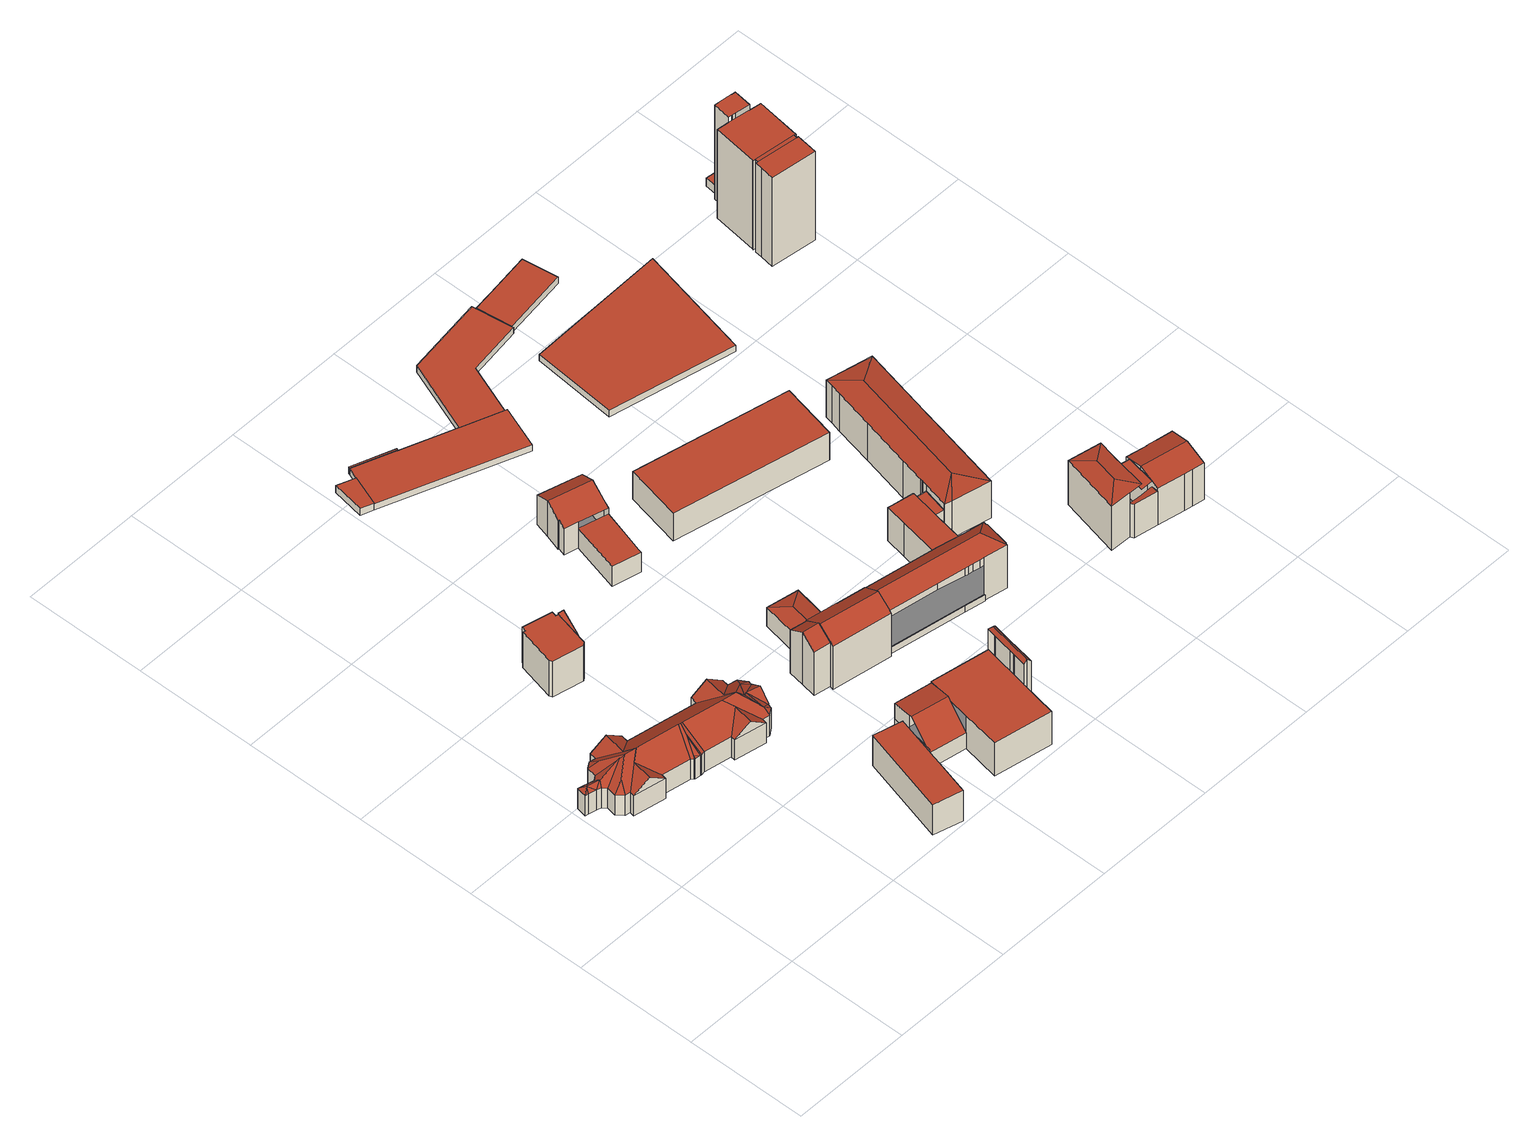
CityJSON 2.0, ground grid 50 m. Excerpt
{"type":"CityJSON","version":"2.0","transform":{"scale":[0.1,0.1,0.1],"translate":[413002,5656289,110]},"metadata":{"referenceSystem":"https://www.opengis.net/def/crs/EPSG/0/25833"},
"CityObjects":{
"building1":{"type":"Building","attributes":{"name":"Hochschule für Bildende Künste Dresden","Dachtyp_tdc":"tdcFreeFormRoof","Gemeindeschluessel":14612000,"Dachneigung":36.69,"QualitaetDacherkennung":4,"Geometrietyp2DReferenz":"3000","measuredHeight":17.34,"function":"31001_3023","roofType":"5000"},"geometry":[{"type":"Solid","lod":"2","boundaries":[[[[0,1,2,3,4,5]],[[6,7,0,5,8]],[[6,8,9]],[[10,11,12]],[[10,13,11]],[[13,10,14]],[[15,6,9]],[[16,6,15]],[[13,6,16]],[[14,6,13]],[[7,6,14]],[[17,16,15,18]],[[17,18,19]],[[13,16,17,19,11]],[[10,12,20]],[[21,14,10,20,22]],[[23,21,22,24]],[[25,23,24]],[[26,23,25]],[[27,23,26]],[[28,23,27]],[[23,28,29]],[[7,14,21,23,29,30]],[[31,32,33,34,35,1,0,7,30,36]],[[37,31,36,38]],[[37,38,39]],[[40,32,31,37,39,41]],[[42,43,44,45,40,41,46]],[[42,46,47]],[[48,43,42,47,49]],[[50,51,52,48,49,53]],[[53,54,50]],[[55,54,53]],[[55,56,54]],[[57,56,55]],[[56,57,58]],[[56,58,59]],[[54,60,61]],[[56,60,54]],[[56,62,60]],[[62,56,59]],[[51,50,54,61,63]],[[64,52,51,63,65]],[[64,65,66]],[[67,68,69,70,71,72,73,74,75,76,77,78,79,80,81,82,83,84,85,86,87,88,89,90,91,92,93,94,95,96,97,98,99,100,101,102,103,104,105,106,107,108,109,110,111,112,113,114]],[[65,63,68,67]],[[63,61,69,68]],[[61,60,70,69]],[[60,62,71,70]],[[62,59,72,71]],[[59,58,73,72]],[[58,57,74,73]],[[57,55,75,74]],[[55,53,76,75]],[[53,49,77,76]],[[49,47,78,77]],[[47,46,79,78]],[[46,41,80,79]],[[41,39,81,80]],[[39,38,82,81]],[[38,36,83,82]],[[36,30,84,83]],[[30,29,85,84]],[[29,28,86,85]],[[28,27,87,86]],[[27,26,88,87]],[[26,25,89,88]],[[25,24,90,89]],[[24,22,91,90]],[[22,20,92,91]],[[20,12,93,92]],[[12,11,94,93]],[[11,19,95,94]],[[19,18,96,95]],[[18,15,97,96]],[[15,9,98,97]],[[9,8,99,98]],[[8,5,100,99]],[[5,4,101,100]],[[4,115,102,101]],[[115,116,103,102]],[[116,117,104,103]],[[117,118,105,104]],[[118,119,106,105]],[[119,120,107,106]],[[120,121,108,107]],[[121,122,109,108]],[[122,123,110,109]],[[123,124,111,110]],[[124,125,112,111]],[[125,126,113,112]],[[126,66,114,113]],[[66,65,67,114]],[[44,43,48,52,64,66,126]],[[127,128,45,44,126,125]],[[127,125,124]],[[128,127,124,123]],[[33,32,40,45,128,123,122]],[[129,130,34,33,122,121]],[[129,121,120]],[[130,119,118]],[[129,119,130]],[[119,129,120]],[[35,34,130,118,117]],[[2,1,35,117,116]],[[3,2,116,115]],[[3,115,4]]]],"semantics":{"surfaces":[{"type":"RoofSurface"},{"type":"WallSurface"},{"type":"GroundSurface"}],"values":[[0,0,0,0,0,0,0,0,0,0,0,0,1,0,0,0,0,1,1,1,1,1,0,0,0,1,0,0,0,0,0,0,0,0,0,0,0,0,0,0,0,0,0,0,2,1,1,1,1,1,1,1,1,1,1,1,1,1,1,1,1,1,1,1,1,1,1,1,1,1,1,1,1,1,1,1,1,1,1,1,1,1,1,1,1,1,1,1,1,1,1,1,1,0,0,1,0,0,0,0,0,0,0,0,0,0,1]]}}]},
"building2":{"type":"Building","attributes":{"name":"Hochschule für Bildende Künste Dresden","Dachtyp_tdc":"tdcPolyFlatRoof","Gemeindeschluessel":14612000,"Dachneigung":0,"QualitaetDacherkennung":47,"Geometrietyp2DReferenz":"3000","measuredHeight":17.45,"function":"31001_3023","roofType":"1000"},"geometry":[{"type":"Solid","lod":"2","boundaries":[[[[131,132,133,134]],[[132,135,136,133]],[[135,137,138,136]],[[137,139,140,138]],[[139,141,142,140]],[[141,143,144,142]],[[143,145,146,144]],[[145,147,148,146]],[[147,149,150,148]],[[149,151,152,150]],[[151,131,134,152]],[[151,149,147,145,143,141,139,137,135,132,131]],[[134,133,136,138,140,142,144,146,148,150,152]]]],"semantics":{"surfaces":[{"type":"WallSurface"},{"type":"RoofSurface"},{"type":"GroundSurface"}],"values":[[0,0,0,0,0,0,0,0,0,0,0,1,2]]}}]},
"building3":{"type":"Building","attributes":{"name":"Technische Universität Dresden","Dachtyp_tdc":"tdcPolyFlatRoof","Gemeindeschluessel":14612000,"Dachneigung":0,"QualitaetDacherkennung":68,"Geometrietyp2DReferenz":"3000","measuredHeight":14.94,"function":"31001_3023","roofType":"1000"},"geometry":[{"type":"Solid","lod":"2","boundaries":[[[[153,154,155,156,157,158,159,160]],[[161,162,163,164,165,166,167,168]],[[160,159,162,161]],[[159,158,163,162]],[[158,157,164,163]],[[157,156,165,164]],[[156,155,166,165]],[[155,154,167,166]],[[154,153,168,167]],[[153,160,161,168]]]],"semantics":{"surfaces":[{"type":"RoofSurface"},{"type":"GroundSurface"},{"type":"WallSurface"}],"values":[[0,1,2,2,2,2,2,2,2,2]]}}]},
"building4":{"type":"Building","attributes":{"name":"Hochschule für Bildende Künste Dresden","Dachtyp_tdc":"tdcPolyFlatRoof","Gemeindeschluessel":14612000,"Dachneigung":25.37,"QualitaetDacherkennung":14,"Geometrietyp2DReferenz":"3000","measuredHeight":18.08,"function":"31001_3023","roofType":"2100"},"geometry":[{"type":"Solid","lod":"2","boundaries":[[[[169,170,171,172]],[[170,173,174,171]],[[173,175,176,174]],[[175,169,172,176]],[[175,173,170,169]],[[172,171,174,176]]]],"semantics":{"surfaces":[{"type":"WallSurface"},{"type":"RoofSurface"},{"type":"GroundSurface"}],"values":[[0,0,0,0,1,2]]}}]},
"building5":{"type":"Building","attributes":{"name":"Technische Universität Dresden","Gemeindeschluessel":14612000,"Geometrietyp2DReferenz":"3000","function":"31001_3023","roofType":"9999"},"children":["building5-1","building5-2","building5-3","building5-4"]},
"building5-1":{"type":"BuildingPart","attributes":{"Dachtyp_tdc":"tdcGableRoof","Dachneigung":43.06,"QualitaetDacherkennung":13,"Geometrietyp2DReferenz":"3000","measuredHeight":17.08,"roofType":"3100"},"parents":["building5"],"geometry":[{"type":"MultiSurface","lod":"2","boundaries":[[[177,178,179,180]],[[178,181,182,179]],[[183,184,185,186]],[[183,187,188,189,190,184]],[[191,192,189,188,193,194]],[[178,191,194,181]],[[177,195,192,191,178]],[[185,180,179,182,186]]],"semantics":{"surfaces":[{"type":"WallSurface"},{"type":"RoofSurface"},{"type":"GroundSurface"}],"values":[0,0,0,1,1,0,0,2]}}]},
"building5-2":{"type":"BuildingPart","attributes":{"Dachtyp_tdc":"tdcPolyFlatRoof","Dachneigung":0,"QualitaetDacherkennung":65,"Geometrietyp2DReferenz":"3000","measuredHeight":16.21,"roofType":"1000"},"parents":["building5"],"geometry":[{"type":"MultiSurface","lod":"2","boundaries":[[[196,197,198,199]],[[197,200,183,186,198]],[[201,202,203,182,181,194]],[[204,196,199,205]],[[204,202,201,193,187,200,197,196]],[[199,198,186,182,203,205]]],"semantics":{"surfaces":[{"type":"WallSurface"},{"type":"RoofSurface"},{"type":"GroundSurface"}],"values":[0,0,0,0,1,2]}}]},
"building5-3":{"type":"BuildingPart","attributes":{"Dachtyp_tdc":"tdcPolyFlatRoof","Dachneigung":7.87,"QualitaetDacherkennung":68,"Geometrietyp2DReferenz":"3000","measuredHeight":9.96,"roofType":"2100"},"parents":["building5"],"geometry":[{"type":"MultiSurface","lod":"2","boundaries":[[[206,207,208,185,184]],[[207,209,210,208]],[[209,195,177,180,210]],[[195,209,207,206,190]],[[185,208,210,180]]],"semantics":{"surfaces":[{"type":"WallSurface"},{"type":"RoofSurface"},{"type":"GroundSurface"}],"values":[0,0,0,1,2]}}]},
"building5-4":{"type":"BuildingPart","attributes":{"Dachtyp_tdc":"tdcFreeFormRoof","Dachneigung":48.79,"QualitaetDacherkennung":15,"Geometrietyp2DReferenz":"3000","measuredHeight":27.77,"roofType":"5000"},"parents":["building5"],"geometry":[{"type":"MultiSurface","lod":"2","boundaries":[[[211,212,213,214]],[[212,215,216,213]],[[215,217,218,216]],[[217,219,220,218]],[[219,221,204,205,220]],[[222,223,224,203,202]],[[223,225,226,224]],[[225,227,228,226]],[[227,211,214,228]],[[223,222,229]],[[222,221,219,229]],[[219,217,215,212,211,227,225,223,229]],[[214,213,216,218,220,205,203,224,226,228]]],"semantics":{"surfaces":[{"type":"WallSurface"},{"type":"RoofSurface"},{"type":"GroundSurface"}],"values":[0,0,0,0,0,0,0,0,0,1,1,1,2]}}]},
"building6":{"type":"Building","attributes":{"name":"Hochschule für Bildende Künste Dresden","Gemeindeschluessel":14612000,"Geometrietyp2DReferenz":"3000","function":"31001_3023","roofType":"9999"},"children":["building6-1","building6-2"]},
"building6-1":{"type":"BuildingPart","attributes":{"Dachtyp_tdc":"tdcPolyFlatRoof","Dachneigung":0,"QualitaetDacherkennung":54,"Geometrietyp2DReferenz":"3000","measuredHeight":9.82,"roofType":"1000"},"parents":["building6"],"geometry":[{"type":"MultiSurface","lod":"2","boundaries":[[[230,231,232,233,234]],[[235,236,237,238,239]],[[234,233,236,235]],[[232,231,238,237]],[[231,230,239,238]],[[230,234,235,239]]],"semantics":{"surfaces":[{"type":"RoofSurface"},{"type":"GroundSurface"},{"type":"WallSurface"}],"values":[0,1,2,2,2,2]}}]},
"building6-2":{"type":"BuildingPart","attributes":{"Dachtyp_tdc":"tdcGableRoof","Dachneigung":25.1,"QualitaetDacherkennung":37,"Geometrietyp2DReferenz":"3000","measuredHeight":17.44,"roofType":"3100"},"parents":["building6"],"geometry":[{"type":"MultiSurface","lod":"2","boundaries":[[[240,241,242,236,233]],[[241,243,244,242]],[[243,245,246,244]],[[245,247,248,246]],[[247,249,250,248]],[[249,251,252,250]],[[251,253,254,252]],[[253,255,256,254]],[[255,257,232,237,256]],[[253,251,249,247]],[[247,245,243,241,240,257,255,253]],[[236,242,244,246,248,250,252,254,256,237]]],"semantics":{"surfaces":[{"type":"WallSurface"},{"type":"RoofSurface"},{"type":"GroundSurface"}],"values":[0,0,0,0,0,0,0,0,0,1,1,2]}}]},
"building7":{"type":"Building","attributes":{"Gemeindeschluessel":14612000,"Geometrietyp2DReferenz":"3000","function":"31001_9998","roofType":"9999"},"children":["building7-1","building7-2","building7-3"]},
"building7-1":{"type":"BuildingPart","attributes":{"Dachtyp_tdc":"tdcPolyFlatRoof","Dachneigung":0,"QualitaetDacherkennung":36,"Geometrietyp2DReferenz":"3000","measuredHeight":3,"roofType":"1000"},"parents":["building7"],"geometry":[{"type":"MultiSurface","lod":"2","boundaries":[[[258,259,260,261]],[[262,263,264,265]],[[263,266,267,264]],[[266,268,269,267]],[[268,270,271,269]],[[270,272,273,271]],[[272,274,275,273]],[[272,270,268,266,263,262,259,258,274]],[[275,261,260,265,264,267,269,271,273]]],"semantics":{"surfaces":[{"type":"WallSurface"},{"type":"RoofSurface"},{"type":"GroundSurface"}],"values":[0,0,0,0,0,0,0,1,2]}}]},
"building7-2":{"type":"BuildingPart","attributes":{"Dachtyp_tdc":"tdcPolyFlatRoof","Dachneigung":0,"QualitaetDacherkennung":0,"Geometrietyp2DReferenz":"3000","measuredHeight":3.15,"roofType":"9999"},"parents":["building7"],"geometry":[{"type":"MultiSurface","lod":"2","boundaries":[[[276,277,278,279]],[[279,278,280,281]],[[278,277,262,265,280]],[[259,262,277,276]],[[276,279,281,260,259]],[[281,280,265,260]],[[259,260,265,262]]],"semantics":{"surfaces":[{"type":"RoofSurface"},{"type":"WallSurface"},{"type":"GroundSurface"},{"type":"ClosureSurface","isClosure":"1","QuelleClosure":"LoD1Solid"}],"values":[0,1,1,1,1,2,3]}}]},
"building7-3":{"type":"BuildingPart","attributes":{"Dachtyp_tdc":"tdcPolyFlatRoof","Dachneigung":0,"QualitaetDacherkennung":0,"Geometrietyp2DReferenz":"3000","measuredHeight":3.29,"roofType":"9999"},"parents":["building7"],"geometry":[{"type":"MultiSurface","lod":"2","boundaries":[[[282,283,284,285]],[[285,284,258,261,286]],[[274,258,284,283]],[[283,282,287,275,274]],[[282,285,286,287]],[[286,261,275,287]],[[274,275,261,258]]],"semantics":{"surfaces":[{"type":"RoofSurface"},{"type":"WallSurface"},{"type":"GroundSurface"},{"type":"ClosureSurface","isClosure":"1","QuelleClosure":"LoD1Solid"}],"values":[0,1,1,1,1,2,3]}}]},
"building8":{"type":"Building","attributes":{"name":"Evangelische Hochschule Dresden","Gemeindeschluessel":14612000,"Geometrietyp2DReferenz":"3000","function":"31001_3023","roofType":"9999"},"children":["building8-1","building8-2","building8-3","building8-4","building8-5"]},
"building8-1":{"type":"BuildingPart","attributes":{"Dachtyp_tdc":"tdcHipAndGableRoof","Dachneigung":13.37,"QualitaetDacherkennung":88,"Geometrietyp2DReferenz":"3000","measuredHeight":10.81,"roofType":"5000"},"parents":["building8"],"geometry":[{"type":"MultiSurface","lod":"2","boundaries":[[[288,289,290,291]],[[292,293,294,295]],[[293,296,297,294]],[[296,298,299,297]],[[298,300,301,299]],[[300,288,291,301]],[[296,293,302]],[[293,292,303,304,305,302]],[[305,289,288,300,298,296,302]],[[291,290,306,307,308,295,294,297,299,301]]],"semantics":{"surfaces":[{"type":"WallSurface"},{"type":"RoofSurface"},{"type":"GroundSurface"}],"values":[0,0,0,0,0,0,1,1,1,2]}}]},
"building8-2":{"type":"BuildingPart","attributes":{"Dachtyp_tdc":"tdcGableRoof","Dachneigung":32.25,"QualitaetDacherkennung":47,"Geometrietyp2DReferenz":"3000","measuredHeight":26.18,"roofType":"3100"},"parents":["building8"],"geometry":[{"type":"MultiSurface","lod":"2","boundaries":[[[309,310,311,312,290,289]],[[313,314,315,316,317]],[[314,318,319,315]],[[318,320,321,319]],[[320,322,321]],[[323,320,318,314,313,324]],[[324,325,326,327,310,309,328,329,330,331,323]],[[290,312,332,333,334,316,315,319,321,335,336,308,307,306]]],"semantics":{"surfaces":[{"type":"WallSurface"},{"type":"RoofSurface"},{"type":"GroundSurface"}],"values":[0,0,0,0,0,1,1,2]}}]},
"building8-3":{"type":"BuildingPart","attributes":{"Dachtyp_tdc":"tdcPolyFlatRoof","Dachneigung":0,"QualitaetDacherkennung":0,"Geometrietyp2DReferenz":"3000","measuredHeight":3.06,"roofType":"9999"},"parents":["building8"],"geometry":[{"type":"MultiSurface","lod":"2","boundaries":[[[337,338,317,339,340]],[[340,339,341,342]],[[339,317,316,341]],[[337,340,342,343]],[[342,341,316,334,343]],[[334,316,317,338]],[[343,334,338,337]]],"semantics":{"surfaces":[{"type":"RoofSurface"},{"type":"WallSurface"},{"type":"GroundSurface"},{"type":"ClosureSurface","isClosure":"1","QuelleClosure":"LoD1Solid"}],"values":[0,1,1,1,2,3,3]}}]},
"building8-4":{"type":"BuildingPart","attributes":{"Dachtyp_tdc":"tdcGableRoof","Dachneigung":34.81,"QualitaetDacherkennung":47,"Geometrietyp2DReferenz":"3000","measuredHeight":25.64,"roofType":"3100"},"parents":["building8"],"geometry":[{"type":"MultiSurface","lod":"2","boundaries":[[[322,344,345,321]],[[344,346,347,345]],[[346,348,349,347]],[[348,350,292,295,349]],[[346,344,322,351,331]],[[331,330,352,350,348,346]],[[308,336,335,321,345,347,349,295]]],"semantics":{"surfaces":[{"type":"WallSurface"},{"type":"RoofSurface"},{"type":"GroundSurface"}],"values":[0,0,0,0,1,1,2]}}]},
"building8-5":{"type":"BuildingPart","attributes":{"Dachtyp_tdc":"tdcFreeFormRoof","Dachneigung":34.02,"QualitaetDacherkennung":60,"Geometrietyp2DReferenz":"3000","measuredHeight":25.7,"roofType":"5000"},"parents":["building8"],"geometry":[{"type":"MultiSurface","lod":"2","boundaries":[[[353,354,355,356]],[[354,357,358,355]],[[357,359,360,358]],[[359,361,362,360]],[[361,363,364,362]],[[363,365,366,364]],[[365,367,368,366]],[[367,369,370,368]],[[369,371,372,370]],[[371,373,374,372]],[[373,375,337,343,374]],[[311,376,377,312]],[[376,353,356,377]],[[378,325,379,380,375,373,381]],[[373,371,369,367,365,363,381]],[[363,361,359,357,354,353,376,311,327,378,381]],[[356,355,358,360,362,364,366,368,370,372,374,343,334,333,332,312,377]]],"semantics":{"surfaces":[{"type":"WallSurface"},{"type":"RoofSurface"},{"type":"GroundSurface"}],"values":[0,0,0,0,0,0,0,0,0,0,0,0,0,1,1,1,2]}}]},
"building9":{"type":"Building","attributes":{"name":"Staatliche Studienakademie Dresden","Gemeindeschluessel":14612000,"Geometrietyp2DReferenz":"3000","function":"31001_3023","roofType":"9999"},"children":["building9-1","building9-2"]},
"building9-1":{"type":"BuildingPart","attributes":{"Dachtyp_tdc":"tdcPolyFlatRoof","Dachneigung":0,"QualitaetDacherkennung":48,"Geometrietyp2DReferenz":"3000","measuredHeight":14.31,"roofType":"1000"},"parents":["building9"],"geometry":[{"type":"MultiSurface","lod":"2","boundaries":[[[382,383,384,385]],[[383,386,387,384]],[[388,382,385,389]],[[388,386,383,382]],[[385,384,387,389]]],"semantics":{"surfaces":[{"type":"WallSurface"},{"type":"RoofSurface"},{"type":"GroundSurface"}],"values":[0,0,0,1,2]}}]},
"building9-2":{"type":"BuildingPart","attributes":{"Dachtyp_tdc":"tdcPolyFlatRoof","Dachneigung":0,"QualitaetDacherkennung":39,"Geometrietyp2DReferenz":"3000","measuredHeight":16.35,"roofType":"1000"},"parents":["building9"],"geometry":[{"type":"MultiSurface","lod":"2","boundaries":[[[390,387,386]],[[390,391,392,387]],[[391,393,394,392]],[[393,395,396,394]],[[395,397,398,396]],[[397,399,400,398]],[[399,401,402,400]],[[401,403,404,402]],[[403,405,406,404]],[[405,407,408,406]],[[407,409,389,408]],[[409,388,389]],[[407,405,403,401,399,397,395,393,391,390,409]],[[387,392,394,396,398,400,402,404,406,408,389]]],"semantics":{"surfaces":[{"type":"WallSurface"},{"type":"RoofSurface"},{"type":"GroundSurface"}],"values":[0,0,0,0,0,0,0,0,0,0,0,0,1,2]}}]},
"building10":{"type":"Building","attributes":{"name":"Staatliche Studienakademie Dresden","Dachtyp_tdc":"tdcPolyFlatRoof","Gemeindeschluessel":14612000,"Dachneigung":0,"QualitaetDacherkennung":64,"Geometrietyp2DReferenz":"3000","measuredHeight":13.49,"function":"31001_3023","roofType":"1000"},"geometry":[{"type":"Solid","lod":"2","boundaries":[[[[410,411,412,413]],[[411,414,415,412]],[[414,416,417,415]],[[416,410,413,417]],[[416,414,411,410]],[[413,412,415,417]]]],"semantics":{"surfaces":[{"type":"WallSurface"},{"type":"RoofSurface"},{"type":"GroundSurface"}],"values":[[0,0,0,0,1,2]]}}]},
"building11":{"type":"Building","attributes":{"Dachtyp_tdc":"tdcPolyFlatRoof","Gemeindeschluessel":14612000,"Dachneigung":0,"QualitaetDacherkennung":32,"Geometrietyp2DReferenz":"3000","measuredHeight":3,"function":"31001_9998","roofType":"1000"},"geometry":[{"type":"Solid","lod":"2","boundaries":[[[[418,268,269,419]],[[268,266,267,269]],[[266,263,264,267]],[[263,420,421,264]],[[420,422,423,421]],[[422,424,425,423]],[[424,426,427,425]],[[426,428,429,427]],[[428,418,419,429]],[[428,426,424,422,420,263,266,268,418]],[[419,269,267,264,421,423,425,427,429]]]],"semantics":{"surfaces":[{"type":"WallSurface"},{"type":"RoofSurface"},{"type":"GroundSurface"}],"values":[[0,0,0,0,0,0,0,0,0,1,2]]}}]},
"building12":{"type":"Building","attributes":{"name":"Staatliche Studienakademie Dresden","Dachtyp_tdc":"tdcFreeFormRoof","Gemeindeschluessel":14612000,"Dachneigung":10.01,"QualitaetDacherkennung":63,"Geometrietyp2DReferenz":"3000","measuredHeight":19.93,"function":"31001_3023","roofType":"5000"},"geometry":[{"type":"Solid","lod":"2","boundaries":[[[[430,431,432,433]],[[431,434,435,432]],[[434,436,437,435]],[[436,438,439,437]],[[438,440,441,439]],[[440,442,443,441]],[[442,444,445,443]],[[444,446,447,445]],[[446,448,449,447]],[[448,450,451,449]],[[450,452,453,451]],[[452,454,455,453]],[[454,456,457,455]],[[456,458,459,457]],[[458,460,461,459]],[[460,462,463,461]],[[462,464,465,463]],[[464,466,467,465]],[[466,468,469,467]],[[468,470,471,469]],[[470,430,433,471]],[[464,472,473]],[[473,466,464]],[[468,466,473]],[[474,450,448,446]],[[458,456,454,452,450,474,473,472,462,460]],[[474,446,444,442,440,438,436,434,431,430,470,468,473]],[[462,472,464]],[[433,432,435,437,439,441,443,445,447,449,451,453,455,457,459,461,463,465,467,469,471]]]],"semantics":{"surfaces":[{"type":"WallSurface"},{"type":"RoofSurface"},{"type":"GroundSurface"}],"values":[[0,0,0,0,0,0,0,0,0,0,0,0,0,0,0,0,0,0,0,0,0,1,1,1,1,1,1,0,2]]}}]},
"building13":{"type":"Building","attributes":{"Gemeindeschluessel":14612000,"Geometrietyp2DReferenz":"3000","function":"31001_9998","roofType":"9999"},"children":["building13-1","building13-2","building13-3","building13-4"]},
"building13-1":{"type":"BuildingPart","attributes":{"Dachtyp_tdc":"tdcGableRoof","Dachneigung":10.51,"QualitaetDacherkennung":10,"Geometrietyp2DReferenz":"3000","measuredHeight":13.45,"roofType":"3100"},"parents":["building13"],"geometry":[{"type":"MultiSurface","lod":"2","boundaries":[[[475,476,477,478]],[[476,479,480,477]],[[479,481,482,480]],[[481,483,484,482]],[[479,476,475,485]],[[485,483,481,479]],[[486,478,477,480,482,484]]],"semantics":{"surfaces":[{"type":"WallSurface"},{"type":"RoofSurface"},{"type":"GroundSurface"}],"values":[0,0,0,0,1,1,2]}}]},
"building13-2":{"type":"BuildingPart","attributes":{"Dachtyp_tdc":"tdcHipRoof","Dachneigung":10.12,"QualitaetDacherkennung":51,"Geometrietyp2DReferenz":"3000","measuredHeight":22.91,"roofType":"3200"},"parents":["building13"],"geometry":[{"type":"MultiSurface","lod":"2","boundaries":[[[487,488,489,490,491]],[[488,492,493,489]],[[492,494,475,478,493]],[[495,484,483]],[[495,496,497,498,484]],[[494,492,499]],[[488,487,500,501]],[[492,488,501,499]],[[500,496,495,494,499,501]],[[498,502,490,489,493,478,486,484]]],"semantics":{"surfaces":[{"type":"WallSurface"},{"type":"RoofSurface"},{"type":"GroundSurface"}],"values":[0,0,0,0,0,1,1,1,1,2]}}]},
"building13-3":{"type":"BuildingPart","attributes":{"Dachtyp_tdc":"tdcPolyFlatRoof","Dachneigung":0,"QualitaetDacherkennung":54,"Geometrietyp2DReferenz":"3000","measuredHeight":19.14,"roofType":"1000"},"parents":["building13"],"geometry":[{"type":"MultiSurface","lod":"2","boundaries":[[[497,503,504,498]],[[503,505,506,507,504]],[[508,505,503,497]],[[498,504,507,502]]],"semantics":{"surfaces":[{"type":"WallSurface"},{"type":"RoofSurface"},{"type":"GroundSurface"}],"values":[0,0,1,2]}}]},
"building13-4":{"type":"BuildingPart","attributes":{"Dachtyp_tdc":"tdcPolyFlatRoof","Dachneigung":3.71,"QualitaetDacherkennung":43,"Geometrietyp2DReferenz":"3000","measuredHeight":16.46,"roofType":"2100"},"parents":["building13"],"geometry":[{"type":"MultiSurface","lod":"2","boundaries":[[[509,491,490,510]],[[506,511,512,507]],[[511,509,510,512]],[[511,506,513,491,509]],[[510,490,502,507,512]]],"semantics":{"surfaces":[{"type":"WallSurface"},{"type":"RoofSurface"},{"type":"GroundSurface"}],"values":[0,0,0,1,2]}}]},
"building14":{"type":"Building","attributes":{"Dachtyp_tdc":"tdcPolyFlatRoof","Gemeindeschluessel":14612000,"Dachneigung":0,"QualitaetDacherkennung":22,"Geometrietyp2DReferenz":"3000","measuredHeight":3,"function":"31001_9998","roofType":"1000"},"geometry":[{"type":"Solid","lod":"2","boundaries":[[[[514,515,516,517]],[[515,518,519,516]],[[518,520,521,519]],[[520,514,517,521]],[[520,518,515,514]],[[517,516,519,521]]]],"semantics":{"surfaces":[{"type":"WallSurface"},{"type":"RoofSurface"},{"type":"GroundSurface"}],"values":[[0,0,0,0,1,2]]}}]},
"building15":{"type":"Building","attributes":{"Dachtyp_tdc":"tdcPolyFlatRoof","Gemeindeschluessel":14612000,"Dachneigung":0,"QualitaetDacherkennung":50,"Geometrietyp2DReferenz":"3000","measuredHeight":3,"function":"31001_9998","roofType":"1000"},"geometry":[{"type":"Solid","lod":"2","boundaries":[[[[522,523,524,525]],[[523,526,527,524]],[[526,528,529,527]],[[528,530,531,529]],[[530,522,525,531]],[[530,528,526,523,522]],[[525,524,527,529,531]]]],"semantics":{"surfaces":[{"type":"WallSurface"},{"type":"RoofSurface"},{"type":"GroundSurface"}],"values":[[0,0,0,0,0,1,2]]}}]},
"building16":{"type":"Building","attributes":{"Gemeindeschluessel":14612000,"Geometrietyp2DReferenz":"3000","function":"31001_9998","roofType":"9999"},"children":["building16-1","building16-2"]},
"building16-1":{"type":"BuildingPart","attributes":{"Dachtyp_tdc":"tdcGableRoof","Dachneigung":18.72,"QualitaetDacherkennung":12,"Geometrietyp2DReferenz":"3000","measuredHeight":4.08,"roofType":"3100"},"parents":["building16"],"geometry":[{"type":"MultiSurface","lod":"2","boundaries":[[[532,533,534,535]],[[536,537,538,539]],[[537,540,541,538]],[[542,533,532,543]],[[543,544,545,546,540,537,536,542]],[[541,547,548,549,550,535,534,551,539,538]],[[540,546,547,541]],[[546,545,548,547]],[[545,544,549,548]],[[544,543,550,549]],[[543,532,535,550]]],"semantics":{"surfaces":[{"type":"WallSurface"},{"type":"RoofSurface"},{"type":"GroundSurface"}],"values":[0,0,0,1,1,2,0,0,0,0,0]}}]},
"building16-2":{"type":"BuildingPart","attributes":{"Dachtyp_tdc":"tdcGableRoof","Dachneigung":15.66,"QualitaetDacherkennung":50,"Geometrietyp2DReferenz":"3000","measuredHeight":20.69,"roofType":"3100"},"parents":["building16"],"geometry":[{"type":"MultiSurface","lod":"2","boundaries":[[[552,553,554,555]],[[553,556,557,554]],[[556,558,559,557]],[[558,560,536,539,559]],[[561,534,533]],[[561,562,563,534]],[[562,564,565,563]],[[564,566,567,565]],[[566,568,569,567]],[[568,570,571,569]],[[570,572,573,571]],[[572,574,512,573]],[[574,575,576,512]],[[575,503,504,576]],[[503,577,578,504]],[[577,552,555,578]],[[575,574,572,570,568,566]],[[566,564,562,561,560,558,556,553,552,577,503,575]],[[555,554,557,559,539,551,534,563,565,567,569,571,573,512,576,504,578]]],"semantics":{"surfaces":[{"type":"WallSurface"},{"type":"RoofSurface"},{"type":"GroundSurface"}],"values":[0,0,0,0,0,0,0,0,0,0,0,0,0,0,0,0,1,1,2]}}]},
"building17":{"type":"Building","attributes":{"Gemeindeschluessel":14612000,"Geometrietyp2DReferenz":"3000","function":"31001_9998","roofType":"9999"},"children":["building17-1","building17-2","building17-3","building17-4","building17-5"]},
"building17-1":{"type":"BuildingPart","attributes":{"Dachtyp_tdc":"tdcPolyFlatRoof","Dachneigung":0,"QualitaetDacherkennung":45,"Geometrietyp2DReferenz":"3000","measuredHeight":46.53,"roofType":"1000"},"parents":["building17"],"geometry":[{"type":"MultiSurface","lod":"2","boundaries":[[[579,580,581,582,583]],[[580,584,585,581]],[[584,586,585]],[[587,588,589,590,591]],[[588,592,593,589]],[[592,594,595,596,593]],[[592,588,587,584,580,579,597,594]],[[596,598,582,581,585,590,589,593]]],"semantics":{"surfaces":[{"type":"WallSurface"},{"type":"RoofSurface"},{"type":"GroundSurface"}],"values":[0,0,0,0,0,0,1,2]}}]},
"building17-2":{"type":"BuildingPart","attributes":{"Dachtyp_tdc":"tdcPolyFlatRoof","Dachneigung":0,"QualitaetDacherkennung":80,"Geometrietyp2DReferenz":"3000","measuredHeight":43.71,"roofType":"1000"},"parents":["building17"],"geometry":[{"type":"MultiSurface","lod":"2","boundaries":[[[599,600,601,602]],[[600,603,604,601]],[[603,605,606,604]],[[605,607,608,606]],[[609,610,611,612]],[[610,599,602,611]],[[610,609,607,605,603,600,599]],[[602,601,604,606,608,612,611]]],"semantics":{"surfaces":[{"type":"WallSurface"},{"type":"RoofSurface"},{"type":"GroundSurface"}],"values":[0,0,0,0,0,0,1,2]}}]},
"building17-3":{"type":"BuildingPart","attributes":{"Dachtyp_tdc":"tdcPolyFlatRoof","Dachneigung":0,"QualitaetDacherkennung":56,"Geometrietyp2DReferenz":"3000","measuredHeight":43.72,"roofType":"1000"},"parents":["building17"],"geometry":[{"type":"MultiSurface","lod":"2","boundaries":[[[613,614,615,616]],[[614,617,618,615]],[[617,619,620,618]],[[619,583,582,620]],[[595,621,622,596]],[[621,623,624,622]],[[623,625,626,624]],[[625,623,621,595,627,583,619,617,614,613]],[[616,615,618,620,582,598,596,622,624,626]]],"semantics":{"surfaces":[{"type":"WallSurface"},{"type":"RoofSurface"},{"type":"GroundSurface"}],"values":[0,0,0,0,0,0,0,1,2]}}]},
"building17-4":{"type":"BuildingPart","attributes":{"Dachtyp_tdc":"tdcPolyFlatRoof","Dachneigung":6.78,"QualitaetDacherkennung":53,"Geometrietyp2DReferenz":"3000","measuredHeight":43.9,"roofType":"2100"},"parents":["building17"],"geometry":[{"type":"MultiSurface","lod":"2","boundaries":[[[628,613,616,608,607]],[[629,609,612,626,625]],[[609,629,628,607]],[[608,616,626,612]]],"semantics":{"surfaces":[{"type":"WallSurface"},{"type":"RoofSurface"},{"type":"GroundSurface"}],"values":[0,0,1,2]}}]},
"building17-5":{"type":"BuildingPart","attributes":{"Dachtyp_tdc":"tdcPolyFlatRoof","Dachneigung":0,"QualitaetDacherkennung":86,"Geometrietyp2DReferenz":"3000","measuredHeight":4.02,"roofType":"1000"},"parents":["building17"],"geometry":[{"type":"MultiSurface","lod":"2","boundaries":[[[586,630,631,585]],[[630,632,633,631]],[[632,591,590,633]],[[632,630,586,591]],[[590,585,631,633]]],"semantics":{"surfaces":[{"type":"WallSurface"},{"type":"RoofSurface"},{"type":"GroundSurface"}],"values":[0,0,0,1,2]}}]}
},
"vertices":[
[591,859,193],[589,858,194],[614,822,170],[599,738,170],[664,726,121],[667,745,121],[698,768,142],[649,848,193],[695,740,121],[725,759,121],[712,889,155],[758,882,121],[762,896,121],[674,834,172],[650,850,193],[730,779,121],[692,844,162],[747,830,161],[733,778,121],[761,881,121],[741,930,121],[626,885,171],[703,938,121],[643,977,171],[708,964,121],[696,967,121],[655,974,121],[628,979,121],[613,982,121],[578,989,121],[572,960,121],[211,961,170],[236,924,194],[410,892,194],[417,888,195],[426,889,194],[288,1013,121],[228,1053,170],[293,1041,121],[163,1065,121],[235,923,193],[158,1037,121],[140,1004,148],[188,933,193],[234,925,192],[234,923,193],[132,1042,121],[107,1026,121],[187,932,192],[100,986,121],[87,949,138],[171,941,180],[186,932,192],[82,973,121],[84,951,137],[62,978,121],[33,963,137],[32,985,121],[17,988,121],[8,947,121],[54,937,121],[73,932,121],[24,944,121],[87,917,121],[124,889,152],[79,878,121],[101,850,121],[79,878,22],[87,917,22],[73,932,22],[54,937,22],[24,944,22],[8,947,22],[17,988,22],[32,985,22],[62,978,22],[82,973,22],[100,986,22],[107,1026,22],[132,1042,22],[158,1037,22],[163,1065,22],[293,1041,22],[288,1013,22],[572,960,22],[578,989,22],[613,982,22],[628,979,22],[655,974,22],[696,967,22],[708,964,22],[703,938,22],[741,930,22],[762,896,22],[758,882,22],[761,881,22],[733,778,22],[730,779,22],[725,759,22],[695,740,22],[667,745,22],[664,726,22],[534,751,22],[537,768,22],[426,789,22],[409,786,22],[406,786,22],[382,791,22],[380,792,22],[369,800,22],[253,822,22],[249,802,22],[119,828,22],[122,847,22],[101,850,22],[534,751,121],[537,768,121],[426,789,121],[409,786,121],[406,786,121],[382,791,121],[380,792,121],[369,800,121],[253,822,121],[249,802,121],[119,828,121],[122,847,121],[184,815,170],[199,899,170],[384,801,128],[409,855,172],
[330,1389,205],[325,1400,205],[325,1400,30],[330,1389,30],[360,1553,205],[360,1553,30],[371,1550,205],[371,1550,30],[375,1570,205],[375,1570,30],[494,1542,205],[494,1542,30],[490,1523,205],[490,1523,30],[500,1520,205],[500,1520,30],[480,1434,205],[480,1434,30],[465,1371,205],[465,1371,30],[454,1362,205],[454,1362,30],
[890,147,165],[899,181,165],[917,249,165],[946,359,165],[948,368,165],[833,398,165],[736,36,165],[852,5,165],[852,5,16],[736,36,16],[833,398,16],[948,368,16],[946,359,16],[917,249,16],[899,181,16],[890,147,16],
[480,1434,170],[500,1520,212],[500,1520,32],[480,1434,32],[521,1516,212],[521,1516,32],[500,1429,170],[500,1429,32],
[968,356,98],[982,436,98],[982,436,21],[968,356,21],[1133,409,98],[1133,409,21],[1098,216,98],[948,244,98],[948,244,21],[1098,216,21],[1114,306,183],[1116,315,192],[965,343,192],[951,263,116],[982,436,175],[968,356,189],[1125,363,183],[1133,409,175],[968,356,116],
[1305,19,183],[1070,62,183],[1070,62,21],[1305,19,21],[1098,216,183],[1133,409,183],[1369,366,183],[1369,366,21],[1333,169,183],[1333,169,21],
[948,244,116],[917,249,120],[917,249,21],[946,359,119],[946,359,21],
[1379,276,284],[1376,257,284],[1376,257,21],[1379,276,21],[1379,257,280],[1379,257,21],[1362,164,280],[1362,164,21],[1346,167,299],[1346,167,21],[1333,169,284],[1369,366,284],[1394,361,284],[1394,361,21],[1398,361,280],[1398,361,21],[1382,276,280],[1382,276,21],[1379,351,299],
[952,1559,122],[956,1575,122],[1006,1757,122],[890,1788,122],[838,1586,122],[838,1586,24],[890,1788,24],[1006,1757,24],[956,1575,24],[952,1559,24],
[890,1788,152],[836,1802,152],[836,1802,24],[844,1833,167],[844,1833,24],[841,1834,167],[841,1834,24],[859,1899,199],[859,1899,24],[877,1963,168],[877,1963,24],[1049,1916,168],[1049,1916,24],[1032,1853,199],[1032,1853,24],[1014,1785,166],[1014,1785,24],[1006,1757,152],
[602,2531,53],[620,2578,53],[620,2578,23],[602,2531,23],[790,2515,53],[1007,2435,53],[1007,2435,23],[790,2515,23],[1008,2434,53],[1008,2434,23],[1166,2376,53],[1166,2376,23],[1176,2372,53],[1176,2372,23],[1113,2202,53],[1113,2202,23],[557,2408,53],[557,2408,23],
[620,2578,55],[790,2515,55],[792,2522,55],[622,2585,55],[792,2522,23],[622,2585,23],
[507,2427,56],[557,2408,56],[602,2531,56],[529,2558,56],[529,2558,23],[507,2427,23],
[1167,920,102],[1155,855,102],[1155,855,11],[1167,920,11],[1026,879,104],[1064,1091,104],[1064,1091,11],[1026,879,11],[1194,1068,102],[1194,1068,11],[1179,987,102],[1179,987,11],[1172,945,102],[1172,945,11],[1115,1021,119],[1028,878,104],[1028,879,104],[1088,868,119],[1088,868,11],[1028,879,11],[1028,878,11],
[1155,855,225],[1269,835,225],[1269,835,224],[1269,835,11],[1246,701,230],[1244,691,223],[1244,691,11],[1246,701,11],[1246,701,41],[1003,733,222],[1003,733,11],[1006,749,234],[1006,749,11],[1006,749,224],[1015,804,272],[1256,761,272],[1258,768,268],[1258,769,267],[1264,805,244],[1028,879,224],[1028,878,225],[1018,818,263],[1017,813,267],[1258,769,11],[1256,761,11],[1246,704,11],[1015,804,11],[1017,813,11],
[1642,634,41],[1246,704,41],[1561,646,41],[1642,631,41],[1561,646,11],[1642,631,11],[1642,634,11],
[939,761,224],[939,761,11],[950,824,267],[950,824,11],[961,890,221],[961,890,11],[1026,879,221],[1015,804,261],[1028,878,221],
[1574,784,220],[1680,758,224],[1680,758,11],[1574,784,11],[1694,755,224],[1694,755,11],[1714,752,224],[1714,752,11],[1741,747,224],[1741,747,11],[1759,744,224],[1759,744,11],[1757,732,224],[1757,732,11],[1762,731,220],[1762,731,11],[1741,625,222],[1741,625,11],[1738,626,224],[1738,626,11],[1736,617,224],[1736,617,11],[1642,634,224],[1300,829,223],[1300,829,11],[1258,769,269],[1256,761,263],[1246,704,224],[1684,692,268],
[1778,1023,157],[1755,921,157],[1755,921,14],[1778,1023,14],[1710,928,157],[1710,928,14],[1728,1031,157],[1728,1031,14],
[1710,928,177],[1707,914,177],[1707,914,14],[1680,758,177],[1680,758,14],[1574,784,177],[1574,784,14],[1606,965,177],[1606,965,14],[1622,1055,177],[1622,1055,14],[1639,1052,177],[1639,1052,14],[1683,1044,177],[1683,1044,14],[1726,1036,177],[1726,1036,14],[1729,1035,177],[1729,1035,14],[1728,1031,177],
[1128,1576,160],[1178,1805,160],[1178,1805,25],[1128,1576,25],[1804,1670,160],[1804,1670,25],[1754,1440,160],[1754,1440,25],
[1241,2577,53],[1241,2577,23],[1117,2730,53],[1117,2730,23],[1440,2776,53],[1440,2776,23],[1443,2759,53],[1443,2759,23],[1463,2614,53],[1463,2614,23],[1464,2609,53],[1464,2609,23],
[1778,1023,188],[1781,1040,188],[1781,1040,5],[1778,1023,5],[1783,1046,188],[1783,1046,5],[1784,1053,188],[1784,1053,5],[1807,1154,188],[1807,1154,5],[1852,1357,188],[1852,1357,5],[1887,1515,188],[1887,1515,5],[1897,1560,188],[1897,1560,5],[1904,1593,188],[1904,1593,5],[1928,1588,188],[1928,1588,5],[2088,1552,188],[2088,1552,5],[2022,1253,188],[2022,1253,5],[2020,1248,188],[2020,1248,5],[2019,1243,188],[2019,1243,5],[2006,1182,188],[2006,1182,5],[2004,1177,188],[2004,1177,5],[2004,1172,188],[2004,1172,5],[1938,875,188],[1938,875,5],[1784,910,188],[1784,910,5],[1754,917,188],[1754,917,5],[1755,921,188],[1755,921,5],[1938,876,188],[1865,987,205],[1976,1488,205],
[2277,689,154],[2314,682,154],[2314,682,23],[2277,689,23],[2310,662,157],[2310,662,23],[2303,621,150],[2303,621,23],[2265,628,150],[2265,628,23],[2273,669,157],[2273,669,23],
[2177,465,240],[2091,467,239],[2091,467,23],[2177,465,23],[2177,465,187],[2146,716,240],[2146,716,23],[2277,689,241],[2265,628,240],[2258,595,240],[2258,595,214],[2258,595,23],[2201,637,252],[2233,463,240],[2180,538,252],[2233,463,23],
[2307,585,214],[2307,585,23],[2285,462,214],[2285,462,186],[2285,462,23],[2233,463,214],
[2182,450,188],[2182,450,23],[2279,432,188],[2279,432,23],[2233,463,186],
[1431,2462,54],[2010,2479,54],[2010,2479,24],[1431,2462,24],[1906,2005,54],[1906,2005,24],[1401,2116,54],[1401,2116,24],
[1463,2614,56],[1443,2759,56],[1443,2759,26],[1463,2614,26],[1523,2770,56],[1523,2770,26],[1711,2797,56],[1711,2797,26],[1732,2652,56],[1732,2652,26],
[2439,613,58],[2433,582,59],[2433,582,23],[2439,613,23],[2397,589,53],[2399,603,53],[2399,603,23],[2397,589,23],[2388,605,49],[2388,605,23],[2429,583,64],[2434,614,64],[2399,621,52],[2396,606,52],[2388,608,49],[2388,608,23],[2396,606,23],[2399,621,23],[2434,614,23],[2429,583,23],
[2313,604,208],[2382,591,208],[2382,591,23],[2313,604,23],[2386,590,208],[2386,590,23],[2397,588,208],[2397,588,23],[2397,589,208],[2433,582,208],[2502,570,208],[2502,570,23],[2498,550,214],[2498,550,23],[2487,489,230],[2487,489,23],[2470,396,204],[2470,396,23],[2422,405,204],[2422,405,23],[2389,411,204],[2389,411,23],[2279,432,204],[2296,525,230],[2296,525,23],[2311,605,208],[2311,605,23],
[2359,2455,491],[2368,2526,491],[2368,2526,26],[2359,2455,26],[2359,2455,463],[2385,2524,491],[2385,2524,26],[2385,2524,66],[2443,2516,491],[2442,2516,491],[2442,2516,26],[2443,2516,26],[2443,2516,66],[2458,2514,491],[2458,2514,26],[2448,2441,491],[2448,2441,463],[2448,2441,26],[2359,2454,491],[2359,2454,26],
[2459,2152,463],[2272,2176,463],[2272,2176,26],[2459,2152,26],[2280,2232,463],[2280,2232,26],[2284,2263,463],[2284,2263,26],[2293,2262,463],[2293,2262,26],[2462,2240,463],[2470,2239,463],[2470,2239,26],[2462,2240,26],
[2294,2274,463],[2285,2275,463],[2285,2275,26],[2294,2274,26],[2286,2278,463],[2286,2278,26],[2310,2461,463],[2310,2461,26],[2497,2434,463],[2497,2434,26],[2472,2251,463],[2472,2251,26],[2464,2252,463],[2464,2252,26],[2359,2454,463],
[2294,2274,465],[2464,2252,465],
[2393,2587,66],[2393,2587,26],[2451,2580,66],[2451,2580,26]
]}
